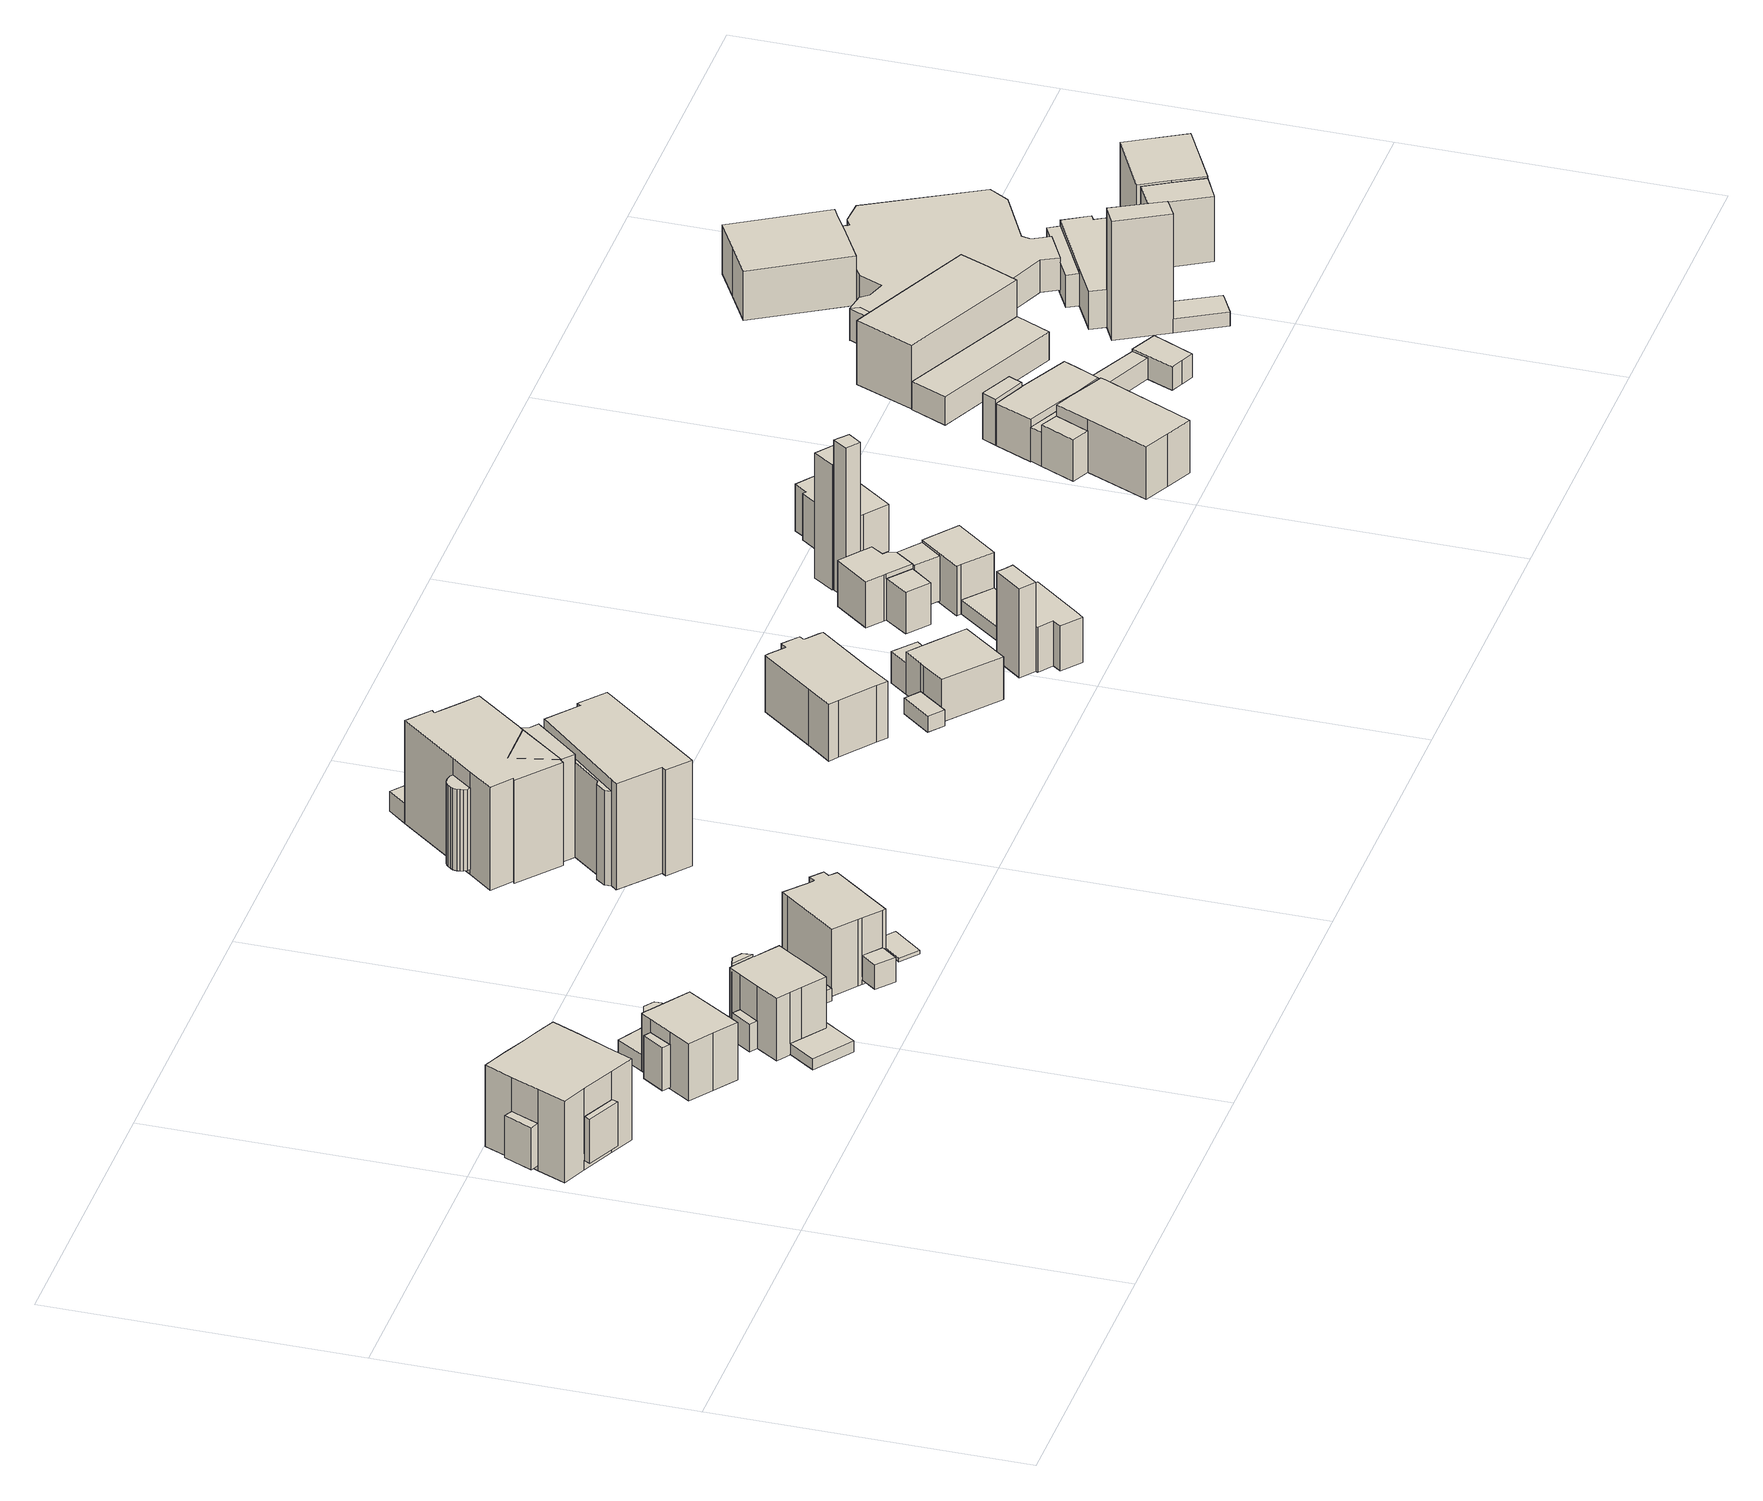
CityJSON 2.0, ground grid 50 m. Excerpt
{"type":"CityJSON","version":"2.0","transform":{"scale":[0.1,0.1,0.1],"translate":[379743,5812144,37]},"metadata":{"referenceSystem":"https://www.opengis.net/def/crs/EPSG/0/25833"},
"CityObjects":{
"building1":{"type":"Building","attributes":{"Gemeindeschluessel":"11000006","function":"31001_1010"},"address":[{"country":"Germany","locality":"Berlin","thoroughfareNumber":"128","thoroughfareName":"Fischerhüttenstraße"}],"children":["building1-1","building1-2","building1-3","building1-4","building1-5","building1-6"]},
"building1-1":{"type":"BuildingPart","attributes":{"BezugspunktDach":"2200","measuredHeight":14.71,"storeysAboveGround":3},"parents":["building1"],"geometry":[{"type":"MultiSurface","lod":"1","boundaries":[[[0,1,2,3,4,5,6,7,8,9,10,11,12,13,14,15]],[[16,17,18,19,20,21,22,23,24,25,26,27,28,29,30,31]],[[16,31,15,14]],[[32,33,34,35,17,16,14,13]],[[18,17,13,12]],[[19,18,12,11]],[[36,37,38,11,10]],[[20,19,38,39,40]],[[21,20,10,9]],[[22,21,9,8]],[[23,22,8,7]],[[41,42,7,6]],[[24,23,43,44]],[[25,24,6,5]],[[26,25,5,4]],[[45,46,4,3]],[[28,27,3,2]],[[29,28,2,1]],[[47,48,49,50,51,30,29,1,0]],[[31,30,0,15]],[[35,34,33,32]],[[40,39,38,37,36]],[[44,43,42,41]],[[27,26,46,45]],[[51,50,49,48,47]]]}]},
"building1-2":{"type":"BuildingPart","attributes":{"BezugspunktDach":"2200","measuredHeight":7.51,"storeysAboveGround":3},"parents":["building1"],"geometry":[{"type":"MultiSurface","lod":"1","boundaries":[[[52,49,48,53]],[[51,50,54,55]],[[51,55,53,48]],[[54,50,49,52]],[[55,54,52,53]],[[50,51,56,48,49]]]}]},
"building1-3":{"type":"BuildingPart","attributes":{"BezugspunktDach":"2200","measuredHeight":3,"storeysAboveGround":3},"parents":["building1"],"geometry":[{"type":"Solid","lod":"1","boundaries":[[[[37,57,58,38]],[[59,60,40,39]],[[59,39,38,58]],[[60,59,58,57]],[[40,60,57,37]],[[40,37,38,39]]]]}]},
"building1-4":{"type":"BuildingPart","attributes":{"BezugspunktDach":"2200","measuredHeight":7.14,"storeysAboveGround":3},"parents":["building1"],"geometry":[{"type":"Solid","lod":"1","boundaries":[[[[33,32,61,62]],[[63,35,34,64]],[[63,64,62,61]],[[35,63,61,32]],[[64,34,33,62]],[[34,35,32,33]]]]}]},
"building1-5":{"type":"BuildingPart","attributes":{"BezugspunktDach":"2200","measuredHeight":3,"storeysAboveGround":3},"parents":["building1"],"geometry":[{"type":"Solid","lod":"1","boundaries":[[[[41,65,66,42]],[[67,68,44,43]],[[67,43,42,66]],[[68,67,66,65]],[[44,68,65,41]],[[44,41,42,43]]]]}]},
"building1-6":{"type":"BuildingPart","attributes":{"BezugspunktDach":"2200","measuredHeight":8.31,"storeysAboveGround":3},"parents":["building1"],"geometry":[{"type":"MultiSurface","lod":"1","boundaries":[[[69,70,71,72,46,45]],[[73,74,75,76,77,78]],[[73,78,45,27,26]],[[74,73,46,72]],[[75,74,72,71]],[[76,75,71,70]],[[77,76,70,69]],[[78,77,69,45]],[[26,27,45,46]]]}]},
"building2":{"type":"Building","attributes":{"Gemeindeschluessel":"11000006","BezugspunktDach":"2200","function":"51009_1610","measuredHeight":3.18,"storeysAboveGround":0},"address":[{"country":"Germany","locality":"Berlin"}],"geometry":[{"type":"Solid","lod":"1","boundaries":[[[[79,80,81,82]],[[83,84,85,86]],[[83,86,82,81]],[[84,83,81,80]],[[85,84,80,79]],[[86,85,79,82]]]]}]},
"building3":{"type":"Building","attributes":{"Gemeindeschluessel":"11000006","function":"31001_1010"},"address":[{"country":"Germany","locality":"Berlin","thoroughfareNumber":"126","thoroughfareName":"Fischerhüttenstraße"}],"children":["building3-1","building3-2","building3-3"]},
"building3-1":{"type":"BuildingPart","attributes":{"BezugspunktDach":"2200","measuredHeight":11.6,"storeysAboveGround":2},"parents":["building3"],"geometry":[{"type":"MultiSurface","lod":"1","boundaries":[[[87,88,89,90,91,92,93,94,95,96,97]],[[98,99,100,101,102,103,104,105,106,107,108]],[[98,108,97,96]],[[109,110,96,95]],[[99,98,111,112,113]],[[100,99,95,94]],[[101,100,94,93]],[[114,115,93,92]],[[102,101,116,117]],[[118,114,117,119,103,102,92,91]],[[104,103,91,90]],[[105,104,90,89]],[[106,105,89,88]],[[107,106,88,87]],[[108,107,87,97]],[[113,112,111,110,109]],[[117,116,115,114]],[[119,117,114,118]]]}]},
"building3-2":{"type":"BuildingPart","attributes":{"BezugspunktDach":"2200","measuredHeight":9.45,"storeysAboveGround":2},"parents":["building3"],"geometry":[{"type":"MultiSurface","lod":"1","boundaries":[[[118,120,121,115]],[[122,123,119,116]],[[122,116,115,121]],[[123,122,121,120]],[[119,123,120,118]],[[124,116,117,114,115]],[[119,118,114,125,117]]]}]},
"building3-3":{"type":"BuildingPart","attributes":{"BezugspunktDach":"2200","measuredHeight":7.35,"storeysAboveGround":2},"parents":["building3"],"geometry":[{"type":"Solid","lod":"1","boundaries":[[[[110,109,126,127]],[[128,113,112,129]],[[128,129,127,126]],[[113,128,126,109]],[[129,112,110,127]],[[112,113,109,110]]]]}]},
"building4":{"type":"Building","attributes":{"Gemeindeschluessel":"11000006","BezugspunktDach":"2200","function":"31001_2460","measuredHeight":2.81,"storeysAboveGround":1},"address":[{"country":"Germany","locality":"Berlin","thoroughfareNumber":"126 (1)","thoroughfareName":"Fischerhüttenstraße"}],"geometry":[{"type":"Solid","lod":"1","boundaries":[[[[130,131,132,133,134,135,136,137]],[[138,139,140,141,142,143,144,145]],[[138,145,137,136]],[[139,138,136,135]],[[140,139,135,134]],[[141,140,134,133]],[[142,141,133,132]],[[143,142,132,131]],[[144,143,131,130]],[[145,144,130,137]]]]}]},
"building5":{"type":"Building","attributes":{"Gemeindeschluessel":"11000006","function":"31001_1010"},"address":[{"country":"Germany","locality":"Berlin","thoroughfareNumber":"124","thoroughfareName":"Fischerhüttenstraße"}],"children":["building5-1","building5-2","building5-3","building5-4"]},
"building5-1":{"type":"BuildingPart","attributes":{"BezugspunktDach":"2200","measuredHeight":12.61,"storeysAboveGround":3},"parents":["building5"],"geometry":[{"type":"MultiSurface","lod":"1","boundaries":[[[146,147,148,149,150,151,152,153,154,155,156,157,158,159]],[[160,161,162,163,164,165,166,167,168,169,170,171,172,173]],[[160,173,159,158]],[[161,174,175,160,158,157]],[[162,161,157,156]],[[163,162,156,155]],[[164,163,176,177]],[[165,164,154,153]],[[166,165,153,152]],[[167,166,152,151]],[[168,167,151,150]],[[169,168,150,149]],[[178,179,149,148]],[[170,169,180,181]],[[182,178,181,183,171,170,148,147]],[[184,182,183,185,172,171,147,146]],[[173,172,146,159]],[[160,175,174,161]],[[177,176,155,154]],[[181,180,179,178]],[[183,181,178,182]],[[185,183,182,184]]]}]},
"building5-2":{"type":"BuildingPart","attributes":{"BezugspunktDach":"2200","measuredHeight":1.88,"storeysAboveGround":3},"parents":["building5"],"geometry":[{"type":"MultiSurface","lod":"1","boundaries":[[[186,187,179,178,184,188]],[[185,181,180,189,190,191]],[[185,191,188,184]],[[189,180,179,187]],[[190,189,187,186]],[[191,190,186,188]],[[181,183,182,178]],[[185,184,182,183]],[[180,181,178,179]]]}]},
"building5-3":{"type":"BuildingPart","attributes":{"BezugspunktDach":"2200","measuredHeight":4.67,"storeysAboveGround":3},"parents":["building5"],"geometry":[{"type":"Solid","lod":"1","boundaries":[[[[175,174,192,193]],[[194,161,160,195]],[[194,195,193,192]],[[161,194,192,174]],[[160,161,160,175]],[[195,160,175,193]],[[174,175,160,161]]]]}]},
"building5-4":{"type":"BuildingPart","attributes":{"BezugspunktDach":"2200","measuredHeight":11.05,"storeysAboveGround":3},"parents":["building5"],"geometry":[{"type":"MultiSurface","lod":"1","boundaries":[[[196,197,198,199]],[[200,201,177,176]],[[200,176,199,198]],[[201,200,198,197]],[[177,201,197,196]],[[176,155,154,196,199]],[[177,154,155,176]]]}]},
"building6":{"type":"Building","attributes":{"Gemeindeschluessel":"11000006","BezugspunktDach":"2200","function":"31001_2463","measuredHeight":2.14,"storeysAboveGround":1},"address":[{"country":"Germany","locality":"Berlin","thoroughfareNumber":"124 (1)","thoroughfareName":"Fischerhüttenstraße"}],"geometry":[{"type":"Solid","lod":"1","boundaries":[[[[202,203,204,205,206,207,208]],[[209,210,211,212,213,214,215]],[[209,215,208,207]],[[210,209,207,206]],[[211,210,206,205]],[[212,211,205,204]],[[213,212,204,203]],[[214,213,203,202]],[[215,214,202,208]]]]}]},
"building7":{"type":"Building","attributes":{"Gemeindeschluessel":"11000006","BezugspunktDach":"2200","function":"31001_2460","measuredHeight":2.15,"storeysAboveGround":1},"address":[{"country":"Germany","locality":"Berlin","thoroughfareNumber":"122 (1)","thoroughfareName":"Fischerhüttenstraße"}],"geometry":[{"type":"Solid","lod":"1","boundaries":[[[[216,217,218,219]],[[220,221,222,223]],[[220,223,219,218]],[[221,220,218,217]],[[222,221,217,216]],[[223,222,216,219]]]]}]},
"building8":{"type":"Building","attributes":{"Gemeindeschluessel":"11000006","function":"31001_1010"},"address":[{"country":"Germany","locality":"Berlin","thoroughfareNumber":"122","thoroughfareName":"Fischerhüttenstraße"}],"children":["building8-1","building8-2"]},
"building8-1":{"type":"BuildingPart","attributes":{"BezugspunktDach":"2200","measuredHeight":13.16,"storeysAboveGround":3},"parents":["building8"],"geometry":[{"type":"MultiSurface","lod":"1","boundaries":[[[224,225,226,227,228,229,230,231,232,233,234,235,236]],[[237,238,239,240,241,242,243,244,245,246,247,248,249]],[[237,249,236,235]],[[238,237,235,234]],[[239,238,234,233]],[[240,239,233,232]],[[241,240,232,231]],[[242,241,231,230]],[[243,242,230,229]],[[244,243,229,228]],[[245,244,228,227]],[[250,251,246,245,227,226]],[[252,253,250,226,225]],[[247,246,254,251,255]],[[248,247,225,224]],[[249,248,224,236]],[[255,253,252]],[[254,256,251]]]}]},
"building8-2":{"type":"BuildingPart","attributes":{"BezugspunktDach":"2200","measuredHeight":4.27,"storeysAboveGround":3},"parents":["building8"],"geometry":[{"type":"Solid","lod":"1","boundaries":[[[[257,250,253,258]],[[255,251,259,260]],[[255,260,258,253]],[[259,251,250,257]],[[260,259,257,258]],[[251,255,253,250]]]]}]},
"building9":{"type":"Building","attributes":{"Gemeindeschluessel":"11000006","BezugspunktDach":"2200","function":"31001_2463","measuredHeight":0.591,"storeysAboveGround":1},"address":[{"country":"Germany","locality":"Berlin","thoroughfareNumber":"120 (1)","thoroughfareName":"Fischerhüttenstraße"}],"geometry":[{"type":"Solid","lod":"1","boundaries":[[[[261,262,263,264]],[[265,266,267,268]],[[265,268,264,263]],[[266,265,263,262]],[[267,266,262,261]],[[268,267,261,264]]]]}]},
"building10":{"type":"Building","attributes":{"Gemeindeschluessel":"11000006","function":"31001_1010"},"address":[{"country":"Germany","locality":"Berlin","thoroughfareNumber":"137","thoroughfareName":"Fischerhüttenstraße"}],"children":["building10-1","building10-2","building10-3","building10-4","building10-5","building10-6"]},
"building10-1":{"type":"BuildingPart","attributes":{"BezugspunktDach":"2200","measuredHeight":21.11,"storeysAboveGround":4},"parents":["building10"],"geometry":[{"type":"MultiSurface","lod":"1","boundaries":[[[269,270,271,272,273,274,275,276,277,278,279,280,281,282,283]],[[284,285,286,287,288,289,290,291,292,293,294,295,296,297,298]],[[284,298,283,282]],[[299,300,301,282,281]],[[285,284,302,303]],[[286,285,281,280]],[[304,305,286,280,279]],[[306,304,307,279,278]],[[308,306,278,277]],[[290,309,308,289,277,276]],[[291,290,276,275]],[[292,291,275,274]],[[293,292,310,311,274,273]],[[294,293,273,272]],[[295,294,272,271]],[[296,295,271,270]],[[297,296,270,269]],[[298,297,269,283]],[[303,302,301,300,299]],[[287,286,305,304]],[[288,287,307,304,306]],[[289,288,306,308]],[[289,308,309,290]],[[274,311,310,292]]]}]},
"building10-2":{"type":"BuildingPart","attributes":{"BezugspunktDach":"2200","measuredHeight":21.52,"storeysAboveGround":4},"parents":["building10"],"geometry":[{"type":"MultiSurface","lod":"1","boundaries":[[[312,313,314,315,316,317,318,319,320,321,322]],[[323,324,325,326,327,328,329,330,331,332,333]],[[323,333,322,321]],[[334,335,321,320]],[[325,324,320,319]],[[326,325,319,318]],[[327,326,318,317]],[[328,327,317,316]],[[329,328,316,315]],[[330,329,315,314]],[[331,330,314,313]],[[332,331,313,312]],[[333,332,312,322]],[[324,323,335,334]]]}]},
"building10-3":{"type":"BuildingPart","attributes":{"BezugspunktDach":"2200","measuredHeight":16.24,"storeysAboveGround":4},"parents":["building10"],"geometry":[{"type":"MultiSurface","lod":"1","boundaries":[[[335,334,336,337,338,339,340]],[[341,342,343,344,324,323,345]],[[341,345,340,339]],[[342,341,339,338]],[[343,342,338,337]],[[324,344,336,334]],[[345,323,335,340]],[[346,336,344,347]],[[346,348,347,343,337]],[[323,324,334,335]]]}]},
"building10-4":{"type":"BuildingPart","attributes":{"BezugspunktDach":"2200","measuredHeight":20.88,"storeysAboveGround":4},"parents":["building10"],"geometry":[{"type":"MultiSurface","lod":"1","boundaries":[[[273,349,350,351,352,274,311,353]],[[310,292,354,344,347,343,293,355]],[[310,355,353,311]],[[354,292,274,352]],[[344,354,352,351]],[[346,336,351,350]],[[343,347,350,349],[343,337,346,347]],[[293,343,349,273]],[[355,293,273,353]],[[292,310,311,274]],[[347,344,336,346]],[[346,337,343,347]]]}]},
"building10-5":{"type":"BuildingPart","attributes":{"BezugspunktDach":"2200","measuredHeight":3.46,"storeysAboveGround":4},"parents":["building10"],"geometry":[{"type":"MultiSurface","lod":"1","boundaries":[[[304,306,309,356,357,358,359,305]],[[360,361,362,363,290,288,287,286]],[[360,286,305,359]],[[361,360,359,358]],[[362,361,358,357]],[[363,362,357,356]],[[290,363,356,309]],[[288,290,289,288,306]],[[287,288,287,304]],[[286,287,286,305]],[[306,288,289,308]],[[309,308,289,290]],[[306,304,287,288]],[[304,305,286,287]]]}]},
"building10-6":{"type":"BuildingPart","attributes":{"BezugspunktDach":"2200","measuredHeight":13.91,"storeysAboveGround":4},"parents":["building10"],"geometry":[{"type":"Solid","lod":"1","boundaries":[[[[364,365,366,301,300,367,368,369,370,371,372,373,374,375]],[[376,377,378,379,380,381,382,383,303,302,384,385,386,387]],[[376,387,375,374]],[[377,376,374,373]],[[378,377,373,372]],[[379,378,372,371]],[[380,379,371,370]],[[381,380,370,369]],[[382,381,369,368]],[[383,382,368,367]],[[303,383,367,300]],[[384,302,301,366]],[[385,384,366,365]],[[386,385,365,364]],[[387,386,364,375]],[[303,300,301,302]]]]}]},
"building11":{"type":"Building","attributes":{"Gemeindeschluessel":"11000006","BezugspunktDach":"2200","function":"31001_1010","measuredHeight":10.81,"storeysAboveGround":3},"address":[{"country":"Germany","locality":"Berlin","thoroughfareNumber":"135","thoroughfareName":"Fischerhüttenstraße"}],"geometry":[{"type":"Solid","lod":"1","boundaries":[[[[388,389,390,391,392,393,394,395,396,397,398,399,400,401]],[[402,403,404,405,406,407,408,409,410,411,412,413,414,415]],[[402,415,401,400]],[[403,402,400,399]],[[404,403,399,398]],[[405,404,398,397]],[[406,405,397,396]],[[407,406,396,395]],[[408,407,395,394]],[[409,408,394,393]],[[410,409,393,392]],[[411,410,392,391]],[[412,411,391,390]],[[413,412,390,389]],[[414,413,389,388]],[[415,414,388,401]]]]}]},
"building12":{"type":"Building","attributes":{"Gemeindeschluessel":"11000006","BezugspunktDach":"2200","function":"31001_2463","measuredHeight":2.64,"storeysAboveGround":1},"address":[{"country":"Germany","locality":"Berlin","thoroughfareNumber":"133 (1)","thoroughfareName":"Fischerhüttenstraße"}],"geometry":[{"type":"Solid","lod":"1","boundaries":[[[[416,417,418,419,420]],[[421,422,423,424,425]],[[421,425,420,419]],[[422,421,419,418]],[[423,422,418,417]],[[424,423,417,416]],[[425,424,416,420]]]]}]},
"building13":{"type":"Building","attributes":{"Gemeindeschluessel":"11000006","function":"31001_1010"},"address":[{"country":"Germany","locality":"Berlin","thoroughfareNumber":"133","thoroughfareName":"Fischerhüttenstraße"}],"children":["building13-1","building13-2"]},
"building13-1":{"type":"BuildingPart","attributes":{"BezugspunktDach":"2200","measuredHeight":9.09,"storeysAboveGround":1},"parents":["building13"],"geometry":[{"type":"MultiSurface","lod":"1","boundaries":[[[426,427,428,429,430,431,432,433]],[[434,435,436,437,438,439,440,441]],[[434,441,433,432]],[[435,434,432,431]],[[436,435,431,430]],[[437,442,443,430,429]],[[438,437,429,428]],[[439,438,428,427]],[[440,439,427,426]],[[441,440,426,433]],[[436,443,442,437]]]}]},
"building13-2":{"type":"BuildingPart","attributes":{"BezugspunktDach":"2200","measuredHeight":5.49,"storeysAboveGround":1},"parents":["building13"],"geometry":[{"type":"Solid","lod":"1","boundaries":[[[[442,444,445,443]],[[446,447,437,436]],[[446,436,443,445]],[[447,446,445,444]],[[437,447,444,442]],[[437,442,443,436]]]]}]},
"building14":{"type":"Building","attributes":{"Gemeindeschluessel":"11000006","BezugspunktDach":"2200","function":"31001_2463","measuredHeight":15.91,"storeysAboveGround":1},"address":[{"country":"Germany","locality":"Berlin","thoroughfareNumber":"1 (1)","thoroughfareName":"Quermatenweg"}],"geometry":[{"type":"Solid","lod":"1","boundaries":[[[[448,449,450,451,452]],[[453,454,455,456,457]],[[453,457,452,451]],[[454,453,451,450]],[[455,454,450,449]],[[456,455,449,448]],[[457,456,448,452]]]]}]},
"building15":{"type":"Building","attributes":{"Gemeindeschluessel":"11000006","BezugspunktDach":"2200","function":"31001_1010","measuredHeight":9.7,"storeysAboveGround":2},"address":[{"country":"Germany","locality":"Berlin","thoroughfareNumber":"1","thoroughfareName":"Quermatenweg"}],"geometry":[{"type":"Solid","lod":"1","boundaries":[[[[458,459,460,461,462,463,464,465,466,467]],[[456,455,468,469,470,471,472,473,474,475]],[[456,475,467,466]],[[455,456,466,465]],[[468,455,465,464]],[[469,468,464,463]],[[470,469,463,462]],[[471,470,462,461]],[[472,471,461,460]],[[473,472,460,459]],[[474,473,459,458]],[[475,474,458,467]]]]}]},
"building16":{"type":"Building","attributes":{"Gemeindeschluessel":"11000006","BezugspunktDach":"2200","function":"31001_2460","measuredHeight":2.44,"storeysAboveGround":1},"address":[{"country":"Germany","locality":"Berlin","thoroughfareNumber":"1 (2)","thoroughfareName":"Quermatenweg"}],"geometry":[{"type":"Solid","lod":"1","boundaries":[[[[476,477,478,479]],[[480,481,482,483]],[[480,483,479,478]],[[481,480,478,477]],[[482,481,477,476]],[[483,482,476,479]]]]}]},
"building17":{"type":"Building","attributes":{"Gemeindeschluessel":"11000006","function":"31001_1010"},"address":[{"country":"Germany","locality":"Berlin","thoroughfareNumber":"1B","thoroughfareName":"Quermatenweg"}],"children":["building17-1","building17-2"]},
"building17-1":{"type":"BuildingPart","attributes":{"BezugspunktDach":"2200","measuredHeight":9.45,"storeysAboveGround":2},"parents":["building17"],"geometry":[{"type":"MultiSurface","lod":"1","boundaries":[[[484,485,486,487,488,489,490,491,492,493]],[[494,495,496,497,498,499,500,501,502,503]],[[494,503,493,492]],[[495,494,492,491]],[[496,495,491,490]],[[497,496,490,489]],[[498,497,489,488]],[[499,498,488,487]],[[500,499,487,486]],[[504,505,500,486,485]],[[502,501,485,484]],[[503,502,484,493]],[[501,500,505,504]]]}]},
"building17-2":{"type":"BuildingPart","attributes":{"BezugspunktDach":"2200","measuredHeight":7.11,"storeysAboveGround":2},"parents":["building17"],"geometry":[{"type":"Solid","lod":"1","boundaries":[[[[506,507,505,504,508]],[[501,500,509,510,511]],[[501,511,508,504]],[[509,500,505,507]],[[510,509,507,506]],[[511,510,506,508]],[[500,501,504,505]]]]}]},
"building18":{"type":"Building","attributes":{"Gemeindeschluessel":"11000006","function":"31001_1010"},"address":[{"country":"Germany","locality":"Berlin","thoroughfareNumber":"1A","thoroughfareName":"Quermatenweg"}],"children":["building18-1","building18-2"]},
"building18-1":{"type":"BuildingPart","attributes":{"BezugspunktDach":"2200","measuredHeight":9.91,"storeysAboveGround":2},"parents":["building18"],"geometry":[{"type":"MultiSurface","lod":"1","boundaries":[[[512,513,514,515,516,517]],[[518,519,520,481,480,521]],[[518,521,517,516]],[[522,523,516,515]],[[519,518,524,525,526]],[[520,519,515,514]],[[481,520,514,513]],[[480,481,513,512]],[[521,480,512,517]],[[526,525,524,523,522]]]}]},
"building18-2":{"type":"BuildingPart","attributes":{"BezugspunktDach":"2200","measuredHeight":8.34,"storeysAboveGround":2},"parents":["building18"],"geometry":[{"type":"MultiSurface","lod":"1","boundaries":[[[523,522,527,487,528]],[[529,530,525,524,531]],[[529,531,528,487]],[[530,529,487,527]],[[525,530,527,522]],[[531,524,523,528]],[[524,525,532,522,523]]]}]},
"building19":{"type":"Building","attributes":{"Gemeindeschluessel":"11000006","BezugspunktDach":"2200","function":"31001_1000","measuredHeight":25.7,"storeysAboveGround":1},"address":[{"country":"Germany","locality":"Berlin","thoroughfareNumber":"1B (1)","thoroughfareName":"Quermatenweg"}],"geometry":[{"type":"Solid","lod":"1","boundaries":[[[[533,534,535,536]],[[537,538,539,540]],[[537,540,536,535]],[[538,537,535,534]],[[539,538,534,533]],[[540,539,533,536]]]]}]},
"building20":{"type":"Building","attributes":{"Gemeindeschluessel":"11000006","BezugspunktDach":"2200","function":"31001_2463","measuredHeight":21.45,"storeysAboveGround":1},"address":[{"country":"Germany","locality":"Berlin","thoroughfareNumber":"3 (1)","thoroughfareName":"Quermatenweg"}],"geometry":[{"type":"Solid","lod":"1","boundaries":[[[[541,542,543,544,545,546]],[[547,548,549,550,551,552]],[[547,552,546,545]],[[548,547,545,544]],[[549,548,544,543]],[[550,549,543,542]],[[551,550,542,541]],[[552,551,541,546]]]]}]},
"building21":{"type":"Building","attributes":{"Gemeindeschluessel":"11000006","BezugspunktDach":"2200","function":"31001_1010","measuredHeight":10.25,"storeysAboveGround":2},"address":[{"country":"Germany","locality":"Berlin","thoroughfareNumber":"3","thoroughfareName":"Quermatenweg"}],"geometry":[{"type":"Solid","lod":"1","boundaries":[[[[553,554,555,556,557,558,559,560,561,562,563,564,565,566]],[[548,567,568,569,570,571,572,573,574,575,576,577,550,549]],[[548,549,566,565]],[[567,548,565,564]],[[568,567,564,563]],[[569,568,563,562]],[[570,569,562,561]],[[571,570,561,560]],[[572,571,560,559]],[[573,572,559,558]],[[574,573,558,557]],[[575,574,557,556]],[[576,575,556,555]],[[577,576,555,554]],[[550,577,554,553]],[[549,550,553,566]]]]}]},
"building22":{"type":"Building","attributes":{"Gemeindeschluessel":"11000006","function":"31001_3020"},"address":[{"country":"Germany","locality":"Berlin","thoroughfareNumber":"2, 4","thoroughfareName":"Quermatenweg"}],"children":["building22-1","building22-2","building22-3","building22-4","building22-5","building22-6","building22-7","building22-8"]},
"building22-1":{"type":"BuildingPart","attributes":{"BezugspunktDach":"2200","measuredHeight":11,"storeysAboveGround":2},"parents":["building22"],"geometry":[{"type":"MultiSurface","lod":"1","boundaries":[[[578,579,580,581,582,583,584,585,586]],[[587,588,589,590,591,592,593,594,595]],[[587,595,586,585]],[[596,597,587,585,584]],[[598,599,584,583]],[[590,589,583,582]],[[600,601,602,603,604,591,590,582,581]],[[605,601,604,606,592,591,581,580]],[[593,592,580,579]],[[594,593,579,578]],[[595,594,578,586]],[[588,587,597,596]],[[589,588,599,598]],[[604,603,602,601,600]],[[606,604,601,605]]]}]},
"building22-2":{"type":"BuildingPart","attributes":{"BezugspunktDach":"2200","measuredHeight":7.08,"storeysAboveGround":2},"parents":["building22"],"geometry":[{"type":"MultiSurface","lod":"1","boundaries":[[[597,596,607,608]],[[609,588,587,610]],[[609,610,608,607]],[[588,599,611,607,596]],[[610,587,597,608]],[[609,612,611,599,588]],[[587,588,596,597]]]}]},
"building22-3":{"type":"BuildingPart","attributes":{"BezugspunktDach":"2200","measuredHeight":3.82,"storeysAboveGround":2},"parents":["building22"],"geometry":[{"type":"MultiSurface","lod":"1","boundaries":[[[601,605,613,614,615,602]],[[616,617,618,606,604,603]],[[616,603,602,615]],[[618,617,614,613]],[[606,618,613,605]],[[617,616,615,614]],[[604,606,605,601]],[[604,619,601,602,603]]]}]},
"building22-4":{"type":"BuildingPart","attributes":{"BezugspunktDach":"2200","measuredHeight":7.86,"storeysAboveGround":2},"parents":["building22"],"geometry":[{"type":"MultiSurface","lod":"1","boundaries":[[[620,621,622,623]],[[624,625,626,627]],[[624,627,623,622]],[[625,624,622,621]],[[626,625,621,620]],[[628,629,630,620,623]],[[631,627,626,630,629,628]]]}]},
"building22-5":{"type":"BuildingPart","attributes":{"BezugspunktDach":"2200","measuredHeight":4.7,"storeysAboveGround":2},"parents":["building22"],"geometry":[{"type":"Solid","lod":"1","boundaries":[[[[632,633,634,635]],[[636,637,638,639]],[[637,636,634,633]],[[639,638,632,635]],[[639,635,634,636]],[[638,637,633,632]]]]}]},
"building22-6":{"type":"BuildingPart","attributes":{"BezugspunktDach":"2200","measuredHeight":4.87,"storeysAboveGround":2},"parents":["building22"],"geometry":[{"type":"MultiSurface","lod":"1","boundaries":[[[640,641,642,643,644]],[[637,645,646,647,648]],[[633,632,638,648,644,643]],[[645,637,643,642]],[[646,645,642,641]],[[647,646,641,640]],[[648,647,640,644]],[[637,638,632,633]]]}]},
"building22-7":{"type":"BuildingPart","attributes":{"BezugspunktDach":"2200","measuredHeight":5.8,"storeysAboveGround":2},"parents":["building22"],"geometry":[{"type":"MultiSurface","lod":"1","boundaries":[[[598,649,650,611]],[[651,652,589,609]],[[651,609,611,650]],[[589,652,649,598]],[[589,653,589,588,609]],[[652,651,650,649,654]],[[598,599,588,589,653]],[[609,588,655,599,611,656]]]}]},
"building22-8":{"type":"BuildingPart","attributes":{"BezugspunktDach":"2200","measuredHeight":8.12,"storeysAboveGround":2},"parents":["building22"],"geometry":[{"type":"MultiSurface","lod":"1","boundaries":[[[657,658,659,660,661,662,629,628,663]],[[627,626,664,665,666,667,668,669,670]],[[627,670,663,628]],[[627,628,627,626]],[[664,626,629,662]],[[665,664,662,661]],[[635,634,661,660]],[[666,665,636,639,671]],[[667,666,660,659]],[[615,614,672,659,658]],[[668,667,617,616]],[[669,668,658,657]],[[670,669,657,663],[652,651,650,649]],[[626,627,628,629]],[[671,639,636,634,635]],[[616,617,672,614,615]],[[650,651,652,649]]]}]},
"building23":{"type":"Building","attributes":{"Gemeindeschluessel":"11000006","BezugspunktDach":"2200","function":"51009_1610","measuredHeight":5.39,"storeysAboveGround":0},"address":[{"country":"Germany","locality":"Berlin"}],"geometry":[{"type":"Solid","lod":"1","boundaries":[[[[673,674,675,676]],[[677,678,679,680]],[[677,680,676,675]],[[678,677,675,674]],[[679,678,674,673]],[[680,679,673,676]]]]}]},
"building24":{"type":"Building","attributes":{"name":"Parzival - Sonderschule","Gemeindeschluessel":"11000006","function":"31001_3020"},"address":[{"country":"Germany","locality":"Berlin","thoroughfareNumber":"14, 18","thoroughfareName":"Hermannstraße"},{"country":"Germany","locality":"Berlin","thoroughfareNumber":"6","thoroughfareName":"Quermatenweg"}],"children":["building24-1","building24-2","building24-3","building24-4","building24-5","building24-6","building24-7","building24-8","building24-9","building24-10"]},
"building24-1":{"type":"BuildingPart","attributes":{"BezugspunktDach":"2200","measuredHeight":12.8,"storeysAboveGround":3},"parents":["building24"],"geometry":[{"type":"MultiSurface","lod":"1","boundaries":[[[681,682,683,684,685,686,687]],[[688,689,690,691,692,693,694]],[[688,694,687,686]],[[689,688,686,685]],[[690,689,695,696,697,698,685,684]],[[699,697,684,683]],[[691,690,700,696,701]],[[702,703,699,701,704,692,691,683,682]],[[693,692,682,681]],[[705,706,707,681,687]],[[698,697,696,695]],[[701,696,700,697,699]],[[704,701,699,703,702]],[[694,693,707,706,705]]]}]},
"building24-2":{"type":"BuildingPart","attributes":{"BezugspunktDach":"2200","measuredHeight":12.92,"storeysAboveGround":3},"parents":["building24"],"geometry":[{"type":"MultiSurface","lod":"1","boundaries":[[[708,709,710,711,712]],[[713,714,715,716,717]],[[713,717,712,711]],[[714,713,711,710]],[[715,714,710,709]],[[718,719,715,709,708]],[[717,720,721,722,723,718,716,708,712]],[[716,715,719,718]],[[724,721,720,717,725]],[[724,716,718,723,722]]]}]},
"building24-3":{"type":"BuildingPart","attributes":{"BezugspunktDach":"2200","measuredHeight":5.56,"storeysAboveGround":3},"parents":["building24"],"geometry":[{"type":"MultiSurface","lod":"1","boundaries":[[[726,727,728,729,730,731]],[[732,733,734,735,736,737]],[[732,737,731,730]],[[733,732,730,738,739,740]],[[734,733,729,728]],[[735,734,728,727]],[[737,736,726,731]],[[740,739,738,730,729]],[[736,735,727,726,741]]]}]},
"building24-4":{"type":"BuildingPart","attributes":{"BezugspunktDach":"2200","measuredHeight":2.38,"storeysAboveGround":3},"parents":["building24"],"geometry":[{"type":"MultiSurface","lod":"1","boundaries":[[[742,743,744,745]],[[746,747,748,749]],[[747,746,744,743]],[[748,747,743,742]],[[749,748,742,745]],[[746,750,751,744]],[[749,745,751,750]]]}]},
"building24-5":{"type":"BuildingPart","attributes":{"BezugspunktDach":"2200","measuredHeight":5.42,"storeysAboveGround":3},"parents":["building24"],"geometry":[{"type":"MultiSurface","lod":"1","boundaries":[[[752,706,705,753]],[[754,755,756,757]],[[754,757,753,705]],[[755,754,694,693,706]],[[756,755,706,752]],[[757,756,752,753]],[[705,706,693,694]]]}]},
"building24-6":{"type":"BuildingPart","attributes":{"BezugspunktDach":"2200","measuredHeight":10.11,"storeysAboveGround":3},"parents":["building24"],"geometry":[{"type":"MultiSurface","lod":"1","boundaries":[[[758,759,760,761,762,763,764]],[[765,766,767,768,769,770,771]],[[765,771,764,763]],[[766,765,763,762]],[[767,766,762,761]],[[768,767,761,760]],[[772,773,760,759]],[[769,768,774,775]],[[776,772,775,777,770,769,759,758]],[[771,770,758,764]],[[775,774,773,772]],[[777,775,772,776]]]}]},
"building24-7":{"type":"BuildingPart","attributes":{"BezugspunktDach":"2200","measuredHeight":5.52,"storeysAboveGround":3},"parents":["building24"],"geometry":[{"type":"MultiSurface","lod":"1","boundaries":[[[778,698,697,703,779,780,781,782,783,784,785,786,787,788,773,776,789,790,791,792,675,674,673,676]],[[793,794,795,796,797,798,799,777,774,800,801,802,803,804,805,806,739,738,807,704,696,695,808,809]],[[793,809,676,673]],[[794,793,673,674]],[[795,794,674,675]],[[796,795,675,792]],[[797,796,792,791]],[[798,797,791,790]],[[799,798,790,789]],[[777,799,789,776]],[[800,774,773,788]],[[801,800,788,787]],[[802,801,787,786]],[[803,802,786,785]],[[804,803,785,784]],[[805,804,784,783]],[[806,805,783,782]],[[739,806,782,781]],[[730,729,739,781,780]],[[807,738,780,779]],[[704,807,779,703]],[[808,695,698,778]],[[809,808,778,676]],[[775,772,773,774]],[[777,776,772,775]],[[738,739,729,730]],[[701,699,697,696]],[[704,703,699,701]],[[696,697,698,695]]]}]},
"building24-8":{"type":"BuildingPart","attributes":{"BezugspunktDach":"2200","measuredHeight":7.44,"storeysAboveGround":3},"parents":["building24"],"geometry":[{"type":"MultiSurface","lod":"1","boundaries":[[[810,811,812,813,814,721,720,815,816,817,818,819,820]],[[736,735,821,822,823,717,724,824,746,750,825,826,827]],[[736,827,820,819]],[[727,726,819,818]],[[821,735,818,817]],[[822,821,817,816]],[[823,822,816,815]],[[717,823,815,720]],[[746,824,814,813]],[[751,744,813,812]],[[827,826,810,820]],[[735,736,726,727]],[[724,717,720,721]],[[724,721,814,824]],[[750,746,744,751]],[[825,750,812,811]],[[825,811,810,826]]]}]},
"building24-9":{"type":"BuildingPart","attributes":{"BezugspunktDach":"2200","measuredHeight":20.45,"storeysAboveGround":3},"parents":["building24"],"geometry":[{"type":"MultiSurface","lod":"1","boundaries":[[[828,829,830,831]],[[826,750,749,832]],[[826,832,831,830]],[[750,812,811,810,830,829]],[[833,826,825]],[[749,750,829,828],[749,745,751,750]],[[832,749,828,831]],[[833,825,811,812,750]],[[825,826,810,811]]]}]},
"building24-10":{"type":"BuildingPart","attributes":{"BezugspunktDach":"2200","measuredHeight":12.14,"storeysAboveGround":3},"parents":["building24"],"geometry":[{"type":"MultiSurface","lod":"1","boundaries":[[[834,719,723,835]],[[724,715,836,824]],[[721,814,835,723]],[[836,715,719,834]],[[824,836,834,835]],[[837,724,824,814,721]],[[715,838,716,718,719]],[[723,718,716,724]]]}]}
},
"vertices":[
[44,338,158],[99,313,158],[139,295,158],[159,340,158],[180,386,158],[200,431,158],[183,439,158],[161,449,158],[142,457,158],[122,466,158],[103,475,158],[80,485,158],[63,492,158],[43,446,158],[23,401,158],[3,355,158],[23,401,19],[43,446,19],[63,492,19],[80,485,19],[103,475,19],[122,466,19],[142,457,19],[161,449,19],[183,439,19],[200,431,19],[180,386,19],[159,340,19],[139,295,19],[99,313,19],[44,338,19],[3,355,19],[43,446,100],[23,401,100],[23,401,28],[43,446,28],[103,475,49],[103,475,61],[80,485,61],[80,485,31],[103,475,31],[183,439,64],[161,449,64],[161,449,34],[183,439,34],[159,340,99],[180,386,99],[44,338,47],[44,338,110],[99,313,110],[99,313,35],[44,338,35],
[95,303,110],[39,328,110],[95,303,35],[39,328,35],[44,338,62],
[107,484,61],[84,494,61],[84,494,31],[107,484,31],
[29,453,100],[9,407,100],[29,453,28],[9,407,28],
[187,448,64],[165,458,64],[165,458,34],[187,448,34],
[173,334,99],[174,335,99],[194,380,99],[191,381,99],[180,386,16],[191,381,16],[194,380,16],[174,335,16],[173,334,16],[159,340,16],
[142,457,65],[147,471,65],[128,479,65],[122,466,65],[128,479,33],[147,471,33],[142,457,33],[122,466,33],
[246,205,152],[283,179,152],[339,265,152],[341,268,152],[304,293,152],[282,308,152],[271,316,152],[267,318,152],[255,301,152],[232,265,152],[209,230,152],[232,265,54],[255,301,54],[267,318,54],[271,316,54],[282,308,54],[304,293,54],[341,268,54],[339,265,54],[283,179,54],[246,205,54],[209,230,54],[255,301,130],[232,265,130],[232,265,118],[232,265,57],[255,301,57],[282,308,151],[271,316,151],[271,316,57],[282,308,57],[304,293,151],[304,293,57],
[303,310,151],[287,321,151],[287,321,57],[303,310,57],[271,316,109],[282,308,109],
[244,308,130],[220,273,130],[244,308,57],[220,273,57],
[303,310,66],[304,293,66],[341,268,66],[339,265,66],[349,259,66],[392,325,66],[318,368,66],[287,321,66],[318,368,38],[392,325,38],[349,259,38],[339,265,38],[341,268,38],[304,293,38],[303,310,38],[287,321,38],
[363,124,164],[380,112,164],[417,86,164],[438,116,164],[464,155,164],[477,174,164],[447,195,164],[440,200,164],[438,202,164],[405,224,164],[402,226,164],[388,206,164],[366,174,164],[342,138,164],[366,174,57],[388,206,57],[402,226,57],[405,224,57],[438,202,57],[440,200,57],[447,195,57],[477,174,57],[464,155,57],[438,116,57],[417,86,57],[380,112,57],[363,124,57],[342,138,57],[388,206,104],[366,174,104],[405,224,58],[438,202,58],[417,86,77],[438,116,77],[438,116,58],[417,86,58],[380,112,77],[380,112,58],[363,124,77],[363,124,58],
[395,38,77],[445,111,77],[333,81,77],[445,111,58],[395,38,58],[333,81,58],
[376,215,104],[354,182,104],[376,215,57],[354,182,57],
[438,202,168],[436,218,168],[421,228,168],[405,224,168],[421,228,58],[436,218,58],
[477,174,64],[464,155,64],[495,133,64],[545,196,64],[506,226,64],[464,221,64],[447,195,64],[464,221,43],[506,226,43],[545,196,43],[495,133,43],[464,155,43],[477,174,43],[447,195,43],
[539,114,63],[607,200,63],[575,227,63],[506,141,63],[575,227,42],[607,200,42],[539,114,42],[506,141,42],
[576,85,164],[581,81,164],[609,58,164],[613,55,164],[686,149,164],[675,159,164],[682,168,164],[663,184,164],[656,175,164],[650,179,164],[614,210,164],[607,200,164],[539,114,164],[607,200,50],[614,210,50],[650,179,50],[656,175,50],[663,184,50],[682,168,50],[675,159,50],[686,149,50],[613,55,50],[609,58,50],[581,81,50],[576,85,50],[539,114,50],[609,58,100],[609,58,58],[581,81,64],[581,81,100],[609,58,79],[581,81,58],[609,58,92],
[589,33,100],[562,56,100],[589,33,58],[562,56,58],
[685,25,54],[724,73,54],[695,95,54],[656,48,54],[695,95,48],[724,73,48],[685,25,48],[656,48,48],
[768,659,180],[764,656,180],[829,602,180],[835,608,180],[836,607,180],[900,687,180],[964,768,180],[938,788,180],[915,807,180],[903,817,180],[908,822,180],[871,852,180],[795,757,180],[768,723,180],[736,684,180],[768,723,4],[795,757,4],[871,852,4],[908,822,4],[903,817,4],[915,807,4],[938,788,4],[964,768,4],[900,687,4],[836,607,4],[835,608,4],[829,602,4],[764,656,4],[768,659,4],[736,684,4],[795,757,51],[795,757,152],[768,723,152],[768,723,13],[795,757,13],[908,822,38],[871,852,38],[903,817,38],[908,822,28],[915,807,38],[938,788,38],[895,682,4],[895,682,180],
[850,460,185],[845,453,185],[880,424,185],[886,431,185],[1014,587,185],[1018,592,185],[978,625,185],[974,619,185],[924,659,185],[797,520,185],[789,511,185],[797,520,4],[924,659,4],[974,619,4],[978,625,4],[1018,592,4],[1014,587,4],[886,431,4],[880,424,4],[845,453,4],[850,460,4],[789,511,4],[924,659,166],[797,520,166],
[917,665,166],[855,592,166],[818,547,166],[808,546,166],[796,531,166],[808,546,4],[818,547,4],[855,592,4],[917,665,4],[796,531,4],[886,628,166],[886,628,4],[886,628,164],
[855,592,180],[886,628,180],[917,665,180],[903,676,180],[818,682,180],[903,676,4],[818,682,4],
[955,808,38],[937,824,38],[949,840,38],[896,882,38],[896,882,4],[949,840,4],[937,824,4],[955,808,4],
[760,736,152],[761,731,152],[764,726,152],[791,760,152],[786,761,152],[780,762,152],[775,761,152],[770,759,152],[766,756,152],[763,751,152],[760,747,152],[759,741,152],[760,747,13],[763,751,13],[766,756,13],[770,759,13],[775,761,13],[780,762,13],[786,761,13],[791,760,13],[764,726,13],[761,731,13],[760,736,13],[759,741,13],
[1153,285,144],[1206,244,144],[1221,232,144],[1252,274,144],[1319,358,144],[1314,362,144],[1293,379,144],[1298,387,144],[1273,407,144],[1265,398,144],[1243,416,144],[1237,420,144],[1170,335,144],[1138,296,144],[1170,335,47],[1237,420,47],[1243,416,47],[1265,398,47],[1273,407,47],[1298,387,47],[1293,379,47],[1314,362,47],[1319,358,47],[1252,274,47],[1221,232,47],[1206,244,47],[1153,285,47],[1138,296,47],
[1266,160,80],[1271,166,80],[1303,207,80],[1280,225,80],[1243,179,80],[1280,225,53],[1303,207,53],[1271,166,53],[1266,160,53],[1243,179,53],
[1354,98,128],[1382,134,128],[1410,170,128],[1362,208,128],[1327,236,128],[1303,207,128],[1299,201,128],[1271,166,128],[1299,201,55],[1303,207,55],[1327,236,55],[1362,208,55],[1410,170,55],[1382,134,55],[1354,98,55],[1271,166,55],[1362,208,109],[1327,236,109],
[1385,236,109],[1350,265,109],[1350,265,55],[1385,236,55],
[1437,74,208],[1472,119,208],[1460,127,208],[1449,136,208],[1414,92,208],[1449,136,56],[1460,127,56],[1472,119,56],[1437,74,56],[1414,92,56],
[1458,54,133],[1448,41,133],[1479,16,133],[1490,29,133],[1551,105,133],[1540,114,133],[1495,149,133],[1472,119,133],[1437,74,133],[1435,71,133],[1495,149,56],[1540,114,56],[1551,105,56],[1490,29,56],[1479,16,56],[1448,41,56],[1458,54,56],[1435,71,56],
[1540,114,82],[1593,183,82],[1549,219,82],[1495,149,82],[1549,219,58],[1593,183,58],[1540,114,58],[1495,149,58],
[1497,319,139],[1500,317,139],[1536,288,139],[1559,319,139],[1557,331,139],[1549,337,139],[1563,357,139],[1539,376,139],[1515,394,139],[1472,339,139],[1515,394,60],[1539,376,60],[1563,357,60],[1549,337,60],[1557,331,60],[1559,319,60],[1536,288,60],[1500,317,60],[1497,319,60],[1472,339,60],[1500,317,131],[1536,288,131],
[1507,252,131],[1533,285,131],[1473,280,131],[1533,285,60],[1507,252,60],[1473,280,60],
[1549,219,143],[1593,183,143],[1647,251,143],[1595,291,143],[1568,257,143],[1542,224,143],[1568,257,58],[1595,291,58],[1647,251,58],[1542,224,58],[1595,291,139],[1568,257,139],[1568,257,62],[1595,291,62],[1595,291,136],
[1577,305,139],[1533,285,139],[1559,319,62],[1577,305,62],[1533,285,62],[1595,291,118],
[1561,374,316],[1576,395,316],[1556,412,316],[1541,390,316],[1556,412,59],[1576,395,59],[1561,374,59],[1541,390,59],
[1596,387,272],[1615,413,272],[1614,414,272],[1618,420,272],[1580,448,272],[1557,415,272],[1580,448,58],[1618,420,58],[1614,414,58],[1615,413,58],[1596,387,58],[1557,415,58],
[1615,413,138],[1643,393,138],[1679,366,138],[1723,425,138],[1717,430,138],[1736,456,138],[1724,465,138],[1735,479,138],[1717,492,138],[1692,510,138],[1677,489,138],[1672,493,138],[1618,420,138],[1614,414,138],[1672,493,58],[1677,489,58],[1692,510,58],[1717,492,58],[1735,479,58],[1724,465,58],[1736,456,58],[1717,430,58],[1723,425,58],[1679,366,58],[1643,393,58],
[1942,26,158],[1985,6,158],[2054,154,158],[2056,160,158],[2033,171,158],[1999,188,158],[1970,201,158],[1945,147,158],[1900,46,158],[1945,147,68],[1970,201,68],[1999,188,68],[2033,171,68],[2056,160,68],[2054,154,68],[1985,6,68],[1942,26,68],[1900,46,68],[1970,201,139],[1945,147,139],[1999,188,126],[1970,201,126],[2056,160,104],[2056,160,110],[2033,171,110],[2033,171,71],[2056,160,71],[2054,154,110],[2054,154,71],
[1941,215,139],[1916,160,139],[1941,215,68],[1916,160,68],[1941,215,126],[1941,215,91],
[2072,146,110],[2083,172,110],[2041,190,110],[2041,190,71],[2083,172,71],[2072,146,71],[2056,160,91],
[2030,271,146],[2040,293,146],[1988,317,146],[1977,294,146],[1988,317,67],[2040,293,67],[2030,271,67],[1977,294,67],[1977,294,139],[2030,271,139],[2030,271,113],[1977,294,123],
[2201,133,107],[2212,159,107],[2102,211,107],[2089,183,107],[2102,211,71],[2212,159,71],[2201,133,71],[2089,183,71],
[2203,82,111],[2224,73,111],[2255,139,111],[2212,159,111],[2183,91,111],[2255,139,71],[2224,73,71],[2203,82,71],[2183,91,71],
[2008,207,126],[1950,234,126],[1950,234,68],[2008,207,68],[1999,188,90],[2008,207,110],[1970,201,102],[1941,215,117],
[2008,207,139],[2041,190,139],[2083,172,139],[2089,183,139],[2102,211,139],[2111,231,139],[1950,234,139],[2111,231,67],[2102,211,67],[2089,183,67],[2083,172,67],[2041,190,67],[2008,207,67],[1950,234,67],[2089,183,76],[2083,172,91],
[2173,537,127],[2183,558,127],[2176,572,127],[2159,536,127],[2176,572,73],[2183,558,73],[2173,537,73],[2159,536,73],
[2252,344,170],[2272,388,170],[2274,392,170],[2294,440,170],[2178,492,170],[2084,534,170],[2044,440,170],[2084,534,61],[2178,492,61],[2294,440,61],[2274,392,61],[2272,388,61],[2252,344,61],[2044,440,61],[2178,492,72],[2294,440,72],[2294,440,127],[2178,492,127],[2274,392,127],[2294,440,86],[2274,392,72],[2272,388,119],[2272,388,127],[2272,388,72],[2044,440,108],[2252,344,108],[2252,344,80],
[2553,201,180],[2578,155,180],[2680,210,180],[2629,301,180],[2527,247,180],[2629,301,65],[2680,210,65],[2578,155,65],[2553,201,65],[2527,247,65],[2553,201,177],[2578,155,177],[2527,247,130],[2530,241,130],[2530,241,90],[2530,241,177],[2530,241,65],[2530,242,65],
[2368,285,120],[2481,347,120],[2471,364,120],[2441,348,120],[2390,320,120],[2358,302,120],[2390,320,65],[2441,348,65],[2471,364,65],[2481,347,65],[2368,285,65],[2358,302,65],[2390,320,72],[2441,348,72],[2441,348,109],[2368,285,101],
[2378,62,89],[2418,84,89],[2378,157,89],[2337,135,89],[2378,157,65],[2418,84,65],[2378,62,65],[2337,135,65],[2367,152,65],[2367,152,89],
[2226,288,108],[2018,382,108],[2044,440,60],[2252,344,60],[2226,288,60],[2018,382,60],
[2280,593,148],[2335,625,148],[2378,651,148],[2390,658,148],[2305,801,148],[2250,769,148],[2195,737,148],[2250,769,64],[2305,801,64],[2390,658,64],[2378,651,64],[2335,625,64],[2280,593,64],[2195,737,64],[2335,625,127],[2378,651,127],[2378,651,72],[2335,625,72],[2280,593,127],[2280,593,72],
[2185,514,127],[2376,346,127],[2390,320,127],[2441,348,127],[2426,375,127],[2429,390,127],[2516,436,127],[2535,468,127],[2439,640,127],[2401,642,127],[2387,634,127],[2263,583,127],[2247,545,127],[2219,554,127],[2208,567,127],[2173,537,72],[2183,558,72],[2176,572,72],[2208,567,72],[2219,554,72],[2247,545,72],[2263,583,72],[2387,634,72],[2401,642,72],[2439,640,72],[2535,468,72],[2516,436,72],[2429,390,72],[2426,375,72],[2376,346,72],[2185,514,72],[2159,536,72],
[2325,231,130],[2340,203,130],[2367,152,130],[2378,157,130],[2487,217,130],[2502,292,130],[2496,302,130],[2505,307,130],[2481,347,130],[2368,285,130],[2312,254,130],[2505,307,65],[2496,302,65],[2502,292,65],[2487,217,65],[2340,203,65],[2325,231,65],[2312,254,65],
[2337,135,269],[2367,152,269],[2325,231,269],[2293,214,269],[2293,214,65],[2360,165,65],
[2535,132,177],[2487,217,177],[2535,132,65],[2530,241,83],[2566,176,65]
]}
